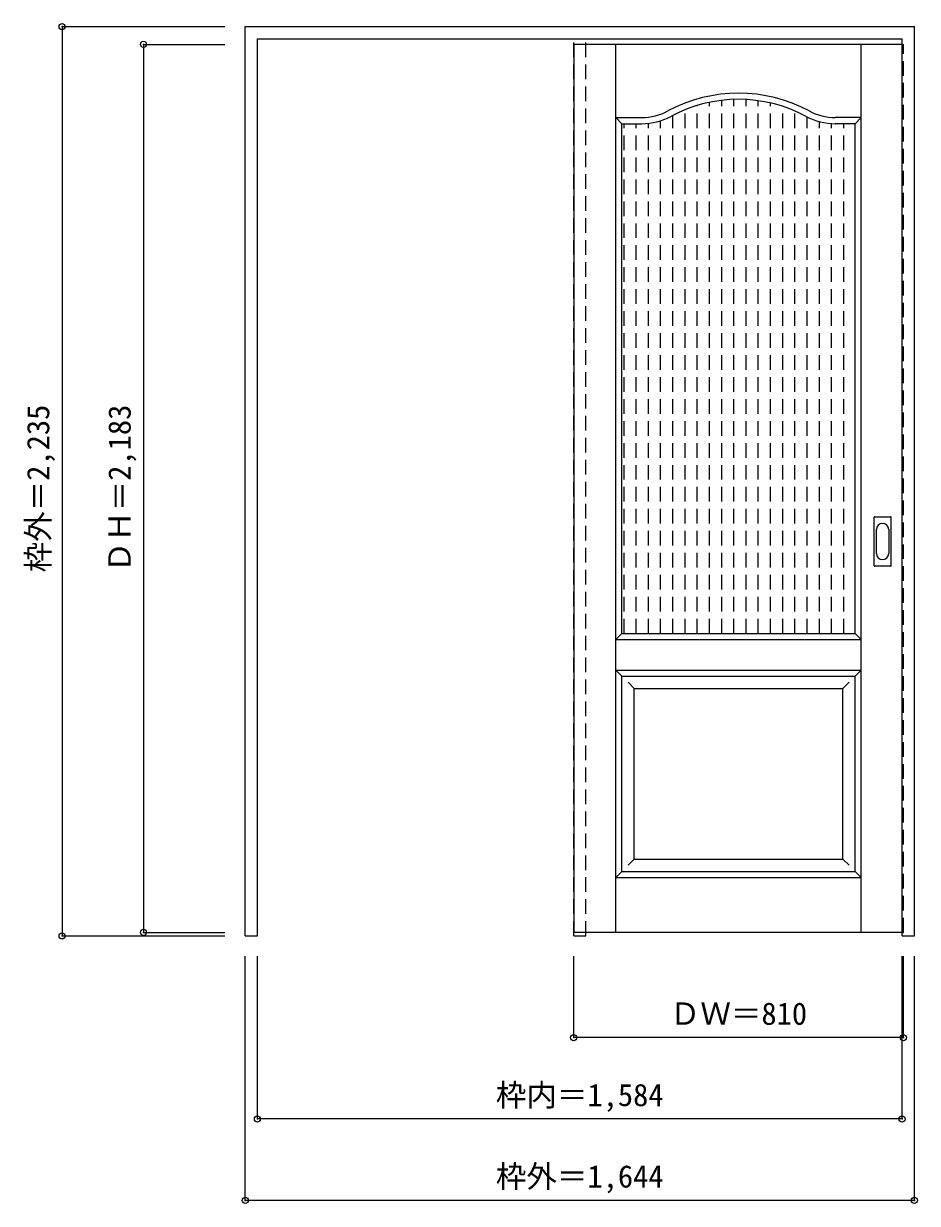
# Model space of a CAD drawing. Units: millimetres, scale not verified. Extents: x -1562 to 634, y -1541 to 1359.
import ezdxf
from ezdxf.enums import TextEntityAlignment as Align

# ---------------------------------------------------------------- set-up
doc = ezdxf.new("R2010")
doc.units = ezdxf.units.MM
doc.header["$LTSCALE"] = 30
doc.header["$PDMODE"] = 32
doc.header["$PDSIZE"] = 15
doc.linetypes.add('DASHED1', pattern=[1.8, 1.2, -0.6])
doc.layers.add('0-0', color=3, linetype='Continuous')
doc.layers.add('0-1_寸法', color=7, linetype='Continuous')
doc.styles.add('ＭＳ ゴシック', font='')
doc.styles.get('ＭＳ ゴシック').set_extended_font_data('MS Gothic')

msp = doc.modelspace()

# ---------------------------------------------------------------- linework, layer by layer
at = {"layer": '0-0'}
for p, q in [((-1017.87, -883.09), (-1017.87, 1351.91)), ((-1017.87, 1351.91), (626.13, 1351.91)), ((626.13, -883.09), (626.13, 1351.91)), ((-987.87, 1321.91), (596.13, 1321.91)), ((-987.87, -883.09), (-987.87, 1321.91)), ((-210.87, 1308.41), (-210.87, -874.59)), ((596.13, 1308.41), (-210.87, 1308.41)), ((596.13, -883.09), (596.13, 1321.91)), ((-92.37, 1113.41), (-43.36, 1113.41)), ((-92.37, -139.59), (-92.37, 1113.41)), ((480.63, 1113.41), (431.62, 1113.41)), ((480.63, -139.59), (480.63, 1113.41)), ((527.13, 26.91), (527.13, 145.91)), ((528.63, 147.41), (567.63, 147.41)), ((569.13, 26.91), (569.13, 145.91)), ((567.63, 25.41), (528.63, 25.41)), ((-92.37, -139.59), (480.63, -139.59)), ((480.63, -724.59), (480.63, -244.59)), ((-92.37, -724.59), (480.63, -724.59)), ((-1017.87, -883.09), (-987.87, -883.09)), ((596.13, -874.59), (-210.87, -874.59)), ((596.13, -883.09), (626.13, -883.09))]:
    msp.add_line(p, q, dxfattribs=at)
at = {"layer": '0-0', "color": 4, "linetype": 'DASHED1'}
for p, q in [((-210.87, -883.09), (-210.87, 1321.91)), ((-210.87, 1308.41), (-210.87, 1304.41)), ((-180.87, -883.09), (-180.87, 1321.91)), ((596.13, 1308.41), (599.13, 1308.41)), ((599.13, -874.59), (599.13, 1308.41)), ((122.75, -139.59), (122.75, 1166.05)), ((152.75, -139.59), (152.75, 1170.95)), ((182.75, -139.59), (182.75, 1173.22)), ((212.75, -139.59), (212.75, 1172.91)), ((242.75, -139.59), (242.75, 1170.02)), ((272.75, -139.59), (272.75, 1164.46)), ((32.75, -139.59), (32.75, 1133.98)), ((62.75, -139.59), (62.75, 1147.81)), ((92.75, -139.59), (92.75, 1158.4)), ((302.75, -139.59), (302.75, 1156.13)), ((332.75, -139.59), (332.75, 1144.79)), ((-87.25, -139.59), (-87.25, 1113.41)), ((-57.25, -139.59), (-57.25, 1113.41)), ((-27.25, -139.59), (-27.25, 1114.27)), ((2.75, -139.59), (2.75, 1120.67)), ((362.75, -139.59), (362.75, 1130.15)), ((392.75, -139.59), (392.75, 1118.53)), ((422.75, -139.59), (422.75, 1113.67)), ((452.75, -139.59), (452.75, 1113.41)), ((-210.87, -883.09), (-180.87, -883.09)), ((596.13, -874.59), (599.13, -874.59))]:
    msp.add_line(p, q, dxfattribs=at)
at = {"layer": '0-0', "color": 7}
for p, q in [((-107.37, -874.59), (-107.37, 1308.41)), ((495.63, -874.59), (495.63, 1308.41)), ((-107.37, 1128.41), (-43.36, 1128.41)), ((-92.37, 1113.41), (-107.37, 1128.41)), ((495.63, 1128.41), (431.62, 1128.41)), ((480.63, 1113.41), (495.63, 1128.41)), ((533.13, 56.81), (533.13, 116.01)), ((563.13, 116.01), (563.13, 56.81)), ((-92.37, -139.59), (-107.37, -154.59)), ((480.63, -139.59), (495.63, -154.59)), ((-107.37, -154.59), (495.63, -154.59)), ((-107.37, -229.59), (495.63, -229.59)), ((-107.37, -229.59), (-92.37, -244.59)), ((495.63, -229.59), (480.63, -244.59)), ((-77.37, -259.59), (-62.37, -274.59)), ((465.63, -259.59), (450.63, -274.59)), ((-62.37, -274.59), (450.63, -274.59)), ((-62.37, -694.59), (-62.37, -274.59)), ((450.63, -694.59), (450.63, -274.59)), ((-62.37, -694.59), (-77.37, -709.59)), ((-92.37, -724.59), (-107.37, -739.59)), ((480.63, -724.59), (495.63, -739.59)), ((-107.37, -739.59), (495.63, -739.59))]:
    msp.add_line(p, q, dxfattribs=at)
at = {"layer": '0-0'}
msp.add_lwpolyline([(-92.37, -724.59), (-92.37, -244.59), (480.63, -244.59)], dxfattribs=at)
at = {"layer": '0-0', "color": 7}
msp.add_lwpolyline([(-62.37, -694.59), (450.63, -694.59), (465.63, -709.59)], dxfattribs=at)
for centre, radius, start, end in [((194.13, 823.41), 365, 61.6423, 118.3577), ((-43.36, 1263.41), 135, 270, 298.3577), ((431.62, 1263.41), 135, 241.6423, 270), ((548.13, 116.01), 15, 0, 180), ((548.13, 56.81), 15, 180, 0)]:
    msp.add_arc(centre, radius, start, end, dxfattribs=at)
at = {"layer": '0-0'}
for centre, radius, start, end in [((194.13, 823.41), 350, 61.6423, 118.3577), ((-43.36, 1263.41), 150, 270, 298.3577), ((431.62, 1263.41), 150, 241.6423, 270), ((528.63, 145.91), 1.5, 90, 180), ((567.63, 145.91), 1.5, 0, 90), ((528.63, 26.91), 1.5, 180, 270), ((567.63, 26.91), 1.5, 270, 0)]:
    msp.add_arc(centre, radius, start, end, dxfattribs=at)
at = {"layer": '0-1_寸法', "color": 4}
for p, q in [((-1467.87, 1351.91), (-1467.87, -883.09)), ((-1467.87, 1351.91), (-1067.87, 1351.91)), ((-1267.87, 1308.41), (-1267.87, -874.59)), ((-1267.87, 1308.41), (-1067.87, 1308.41)), ((-1467.87, -883.09), (-1067.87, -883.09)), ((-1267.87, -874.59), (-1067.87, -874.59)), ((-210.87, -1133.09), (-210.87, -933.09)), ((596.13, -1333.09), (596.13, -933.09)), ((599.13, -1133.09), (599.13, -933.09)), ((626.13, -1533.09), (626.13, -933.09)), ((599.13, -1133.09), (-210.87, -1133.09))]:
    msp.add_line(p, q, dxfattribs=at)
for points in [[(626.13, -1533.09), (-1017.87, -1533.09), (-1017.87, -933.09)], [(596.13, -1333.09), (-987.87, -1333.09), (-987.87, -933.09)]]:
    msp.add_lwpolyline(points, dxfattribs=at)
at = {"layer": '0-1_寸法'}
for p in [(-1467.87, 1351.91), (-1267.87, 1308.41), (-1267.87, -874.59), (-1467.87, -883.09), (-210.87, -1133.09), (599.13, -1133.09), (-987.87, -1333.09), (596.13, -1333.09), (-1017.87, -1533.09), (626.13, -1533.09)]:
    msp.add_point(p, dxfattribs=at)

# ---------------------------------------------------------------- texts
at = {"layer": '0-1_寸法', "style": 'ＭＳ ゴシック'}
for s, p in [('枠外＝2,235', (-1482.87, 10.66)), ('ＤＨ＝2,183', (-1282.87, 10.66))]:
    msp.add_text(s, height=54.99, rotation=90, dxfattribs=at).set_placement(p, align=Align.BOTTOM_LEFT)
for s, p in [('ＤＷ＝810', (25.38, -1118.09)), ('枠内＝1,584', (-402.12, -1318.09)), ('枠外＝1,644', (-402.12, -1518.09))]:
    msp.add_text(s, height=54.99, dxfattribs=at).set_placement(p, align=Align.BOTTOM_LEFT)

doc.saveas('drawing.dxf')
